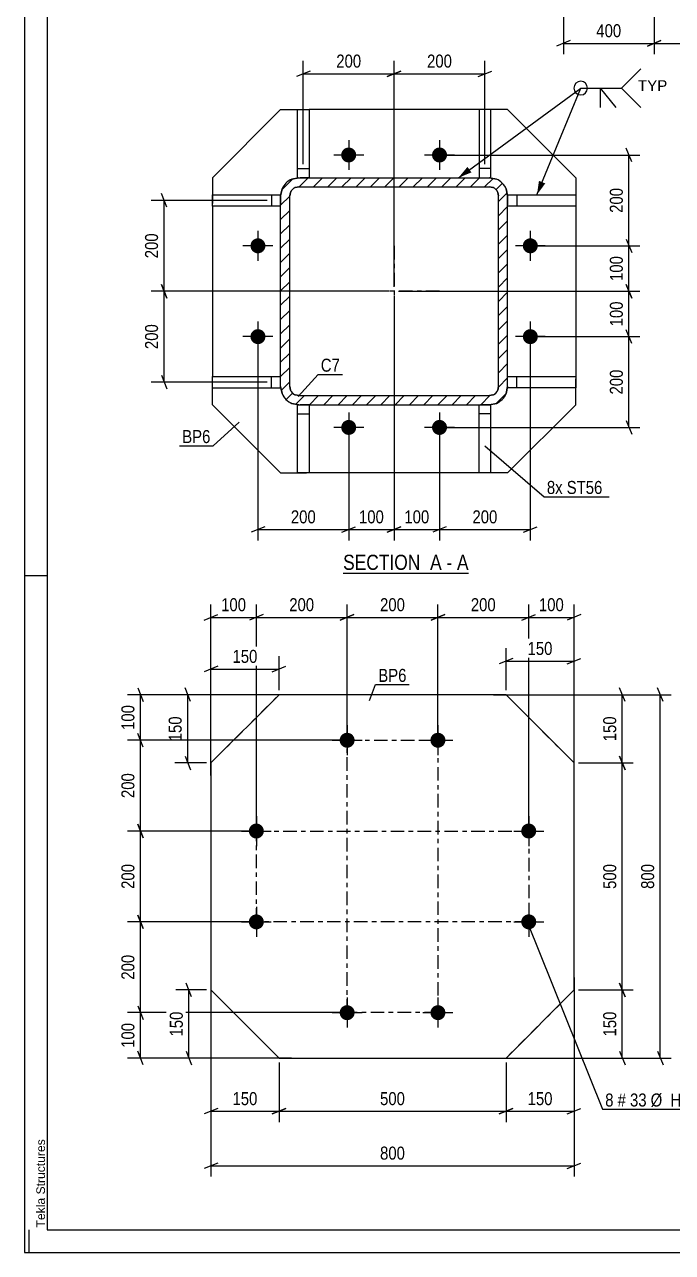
# Model space of a CAD drawing. Header units: millimetres. Extents: x 0 to 841, y 0 to 594.
# Drawn here: x 0 to 142.7, y 0 to 270.4 of the extents above; entities that cross this region are included whole.
import ezdxf

# ---------------------------------------------------------------- set-up
doc = ezdxf.new("R2010")
doc.units = ezdxf.units.MM
doc.linetypes.add('DXK_LINE_DOT2', pattern=[3.9198, 1.9599, -1.9599])
doc.linetypes.add('DXK_LINE_DOT3', pattern=[5.9187, 2.979, -0.9799, 0.9799, -0.9799])
doc.styles.add('Arial', font='ARIAL.TTF', dxfattribs={"height": 0.2})
doc.styles.add('Arial Narrow', font='ARIALN.TTF', dxfattribs={"height": 0.2})

# ---------------------------------------------------------------- blocks, each defined once
blk = doc.blocks.new('Unknown-682121983-1161')
at = {"color": 5, "linetype": 'Continuous'}
for p, q in [((0, 594), (0, 0)), ((5, 589), (5, 5)), ((5, 149), (0, 149)), ((1, 0), (1, 5)), ((5, 5), (836, 5)), ((0, 0), (841, 0))]:
    blk.add_line(p, q, dxfattribs=at)
at = {"color": 174, "linetype": 'Continuous', "style": 'Arial'}
blk.add_text('Tekla Structures', height=1.9102, rotation=90, dxfattribs=at).set_placement((4.5, 5.5))
blk = doc.blocks.new('Unknown-682121983-13 - 5292')
at = {"color": 6, "linetype": 'Continuous'}
blk.add_line((70.17, 149.57), (97.81, 149.57), dxfattribs=at)
at = {"color": 0, "linetype": 'Continuous'}
blk.add_wipeout([(88.28, 150.32), (88.28, 153.82), (70.17, 153.82), (70.17, 150.32)], dxfattribs=at)
at = {"color": 7, "linetype": 'Continuous', "style": 'Arial Narrow'}
blk.add_text('SECTION ', height=3.34, dxfattribs=at).set_placement((70.17, 150.32))
at = {"color": 0, "linetype": 'Continuous'}
blk.add_wipeout([(91.88, 150.32), (91.88, 153.82), (89.33, 153.82), (89.33, 150.32)], dxfattribs=at)
blk.add_wipeout([(94.21, 150.32), (94.21, 153.82), (92.93, 153.82), (92.93, 150.32)], dxfattribs=at)
at = {"color": 7, "linetype": 'Continuous', "style": 'Arial Narrow'}
blk.add_text('A', height=3.34, dxfattribs=at).set_placement((89.33, 150.32))
at = {"color": 0, "linetype": 'Continuous'}
blk.add_wipeout([(97.81, 150.32), (97.81, 153.82), (95.26, 153.82), (95.26, 150.32)], dxfattribs=at)
at = {"color": 7, "linetype": 'Continuous', "style": 'Arial Narrow'}
for s, p in [('-', (92.93, 150.32)), ('A', (95.26, 150.32))]:
    blk.add_text(s, height=3.34, dxfattribs=at).set_placement(p)
blk = doc.blocks.new('Part-682121983-5334 - 5292')
at = {"color": 2, "linetype": 'Continuous'}
for p, q in [((106.41, 192.94), (121.41, 192.94)), ((108.41, 190.44), (108.41, 192.94)), ((121.41, 192.94), (121.41, 190.44)), ((106.41, 190.44), (106.41, 190.69)), ((121.41, 190.44), (106.41, 190.44))]:
    blk.add_line(p, q, dxfattribs=at)
at = {"color": 7, "linetype": 'DXK_LINE_DOT2'}
blk.add_line((106.41, 190.69), (106.41, 192.94), dxfattribs=at)
blk = doc.blocks.new('Bolt-682121983-5303 - 5292')
at = {"linetype": 'Continuous'}
for points in [[(73.06, 241.69, -1), (69.76, 241.69, -1)], [(93.06, 241.69, -1), (89.76, 241.69, -1)], [(53.06, 221.69, -1), (49.76, 221.69, -1)], [(113.06, 221.69, -1), (109.76, 221.69, -1)], [(53.06, 201.69, -1), (49.76, 201.69, -1)], [(113.06, 201.69, -1), (109.76, 201.69, -1)], [(73.06, 181.69, -1), (69.76, 181.69, -1)], [(93.06, 181.69, -1), (89.76, 181.69, -1)]]:
    blk.add_hatch(color=1, dxfattribs=at).paths.add_polyline_path(points)
at = {"color": 1, "linetype": 'Continuous'}
for p, q in [((71.41, 244.99), (71.41, 238.39)), ((91.41, 244.99), (91.41, 238.39)), ((74.71, 241.69), (68.11, 241.69)), ((94.71, 241.69), (88.11, 241.69)), ((51.41, 224.99), (51.41, 218.39)), ((111.41, 224.99), (111.41, 218.39)), ((54.71, 221.69), (48.11, 221.69)), ((114.71, 221.69), (108.11, 221.69)), ((51.41, 204.99), (51.41, 198.39)), ((111.41, 204.99), (111.41, 198.39)), ((54.71, 201.69), (48.11, 201.69)), ((114.71, 201.69), (108.11, 201.69)), ((71.41, 184.99), (71.41, 178.39)), ((91.41, 184.99), (91.41, 178.39)), ((74.71, 181.69), (68.11, 181.69)), ((94.71, 181.69), (88.11, 181.69))]:
    blk.add_line(p, q, dxfattribs=at)
blk = doc.blocks.new('Part-682121983-5344 - 5292')
at = {"color": 2, "linetype": 'Continuous'}
for p, q in [((41.41, 190.44), (41.41, 192.94)), ((41.41, 192.94), (56.41, 192.94)), ((54.41, 190.44), (54.41, 192.94)), ((41.41, 190.44), (56.41, 190.44)), ((56.41, 190.44), (56.41, 190.7))]:
    blk.add_line(p, q, dxfattribs=at)
at = {"color": 7, "linetype": 'DXK_LINE_DOT2'}
blk.add_line((56.41, 190.7), (56.41, 192.94), dxfattribs=at)
blk = doc.blocks.new('Part-682121983-5328 - 5292')
at = {"linetype": 'Continuous'}
h = blk.add_hatch(dxfattribs=at)
h.set_pattern_fill('', scale=0.7, style=0, pattern_type=0)
h.set_pattern_definition([(45, (103.9447, 186.9953), (-1.571545, 1.571545), [])])
h.paths.add_polyline_path([(102.41, 186.69), (103.94, 187), (105.24, 187.86), (106.11, 189.16), (106.41, 190.69), (106.41, 232.69), (106.11, 234.22), (105.24, 235.52), (103.94, 236.39), (102.41, 236.69), (60.41, 236.69), (58.88, 236.39), (57.59, 235.52), (56.72, 234.22), (56.41, 232.69), (56.41, 190.69), (56.72, 189.16), (57.59, 187.86), (58.88, 187), (60.41, 186.69)])
h.paths.add_polyline_path([(59.65, 188.84), (59, 189.28), (58.57, 189.93), (58.41, 190.69), (58.41, 232.69), (58.57, 233.46), (59, 234.11), (59.65, 234.54), (60.41, 234.69), (102.41, 234.69), (103.18, 234.54), (103.83, 234.11), (104.26, 233.46), (104.41, 232.69), (104.41, 190.69), (104.26, 189.93), (103.83, 189.28), (103.18, 188.84), (102.41, 188.69), (60.41, 188.69)])
at = {"color": 7, "linetype": 'DXK_LINE_DOT2'}
for p, q in [((58.88, 236.39), (60.41, 236.69)), ((60.41, 236.69), (102.41, 236.69)), ((102.41, 236.69), (103.94, 236.39)), ((56.41, 232.69), (56.72, 234.22)), ((56.41, 190.69), (56.41, 232.69)), ((58.57, 233.46), (58.41, 232.69)), ((58.41, 190.69), (58.41, 232.69)), ((60.41, 234.69), (59.65, 234.54)), ((60.41, 234.69), (102.41, 234.69)), ((103.18, 234.54), (102.41, 234.69)), ((104.41, 232.69), (104.26, 233.46)), ((104.41, 190.69), (104.41, 232.69)), ((106.11, 234.22), (106.41, 232.69)), ((106.41, 190.69), (106.41, 232.69)), ((56.72, 189.16), (56.41, 190.69)), ((58.41, 190.69), (58.57, 189.93)), ((104.26, 189.93), (104.41, 190.69)), ((106.41, 190.69), (106.11, 189.16)), ((60.41, 186.69), (58.88, 187)), ((59.65, 188.84), (60.41, 188.69)), ((60.41, 188.69), (102.41, 188.69)), ((60.41, 186.69), (102.41, 186.69)), ((102.41, 188.69), (103.18, 188.84)), ((103.94, 187), (102.41, 186.69))]:
    blk.add_line(p, q, dxfattribs=at)
at = {"color": 2, "linetype": 'Continuous'}
for p, q in [((60.41, 236.69), (58.88, 236.39)), ((60.41, 236.69), (102.41, 236.69)), ((103.94, 236.39), (102.41, 236.69)), ((56.72, 234.22), (56.41, 232.69)), ((56.41, 190.69), (56.41, 232.69)), ((58.41, 232.69), (58.57, 233.46)), ((58.41, 190.69), (58.41, 232.69)), ((59.65, 234.54), (60.41, 234.69)), ((60.41, 234.69), (102.41, 234.69)), ((102.41, 234.69), (103.18, 234.54)), ((104.26, 233.46), (104.41, 232.69)), ((104.41, 190.69), (104.41, 232.69)), ((106.41, 232.69), (106.11, 234.22)), ((106.41, 190.69), (106.41, 232.69)), ((56.41, 190.69), (56.72, 189.16)), ((58.57, 189.93), (58.41, 190.69)), ((104.41, 190.69), (104.26, 189.93)), ((106.11, 189.16), (106.41, 190.69)), ((58.88, 187), (60.41, 186.69)), ((60.41, 188.69), (59.65, 188.84)), ((60.41, 188.69), (102.41, 188.69)), ((60.41, 186.69), (102.41, 186.69)), ((103.18, 188.84), (102.41, 188.69)), ((102.41, 186.69), (103.94, 187))]:
    blk.add_line(p, q, dxfattribs=at)
at = {"color": 7, "linetype": 'DXK_LINE_DOT3'}
for p, q in [((81.41, 221.69), (81.41, 201.69)), ((91.41, 211.69), (71.41, 211.69))]:
    blk.add_line(p, q, dxfattribs=at)
at = {"color": 7, "linetype": 'DXK_LINE_DOT2'}
for centre, radius, start, end in [((60.41, 232.69), 4, 112.5, 157.5), ((102.41, 232.69), 4, 22.5, 67.5), ((60.41, 232.69), 2, 112.5, 157.5), ((102.41, 232.69), 2, 22.5, 67.5), ((60.41, 190.69), 2, 202.5, 247.5), ((102.41, 190.69), 2, 292.5, 337.5), ((60.41, 190.69), 4, 202.5, 247.5), ((102.41, 190.69), 4, 292.5, 337.5)]:
    blk.add_arc(centre, radius, start, end, dxfattribs=at)
at = {"color": 2, "linetype": 'Continuous'}
for centre, radius, start, end in [((60.41, 232.69), 4, 112.5, 157.5), ((102.41, 232.69), 4, 22.5, 67.5), ((60.41, 232.69), 2, 112.5, 157.5), ((102.41, 232.69), 2, 22.5, 67.5), ((60.41, 190.69), 2, 202.5, 247.5), ((102.41, 190.69), 2, 292.5, 337.5), ((60.41, 190.69), 4, 202.5, 247.5), ((102.41, 190.69), 4, 292.5, 337.5)]:
    blk.add_arc(centre, radius, start, end, dxfattribs=at)
blk = doc.blocks.new('Part-682121983-5339 - 5292')
at = {"color": 2, "linetype": 'Continuous'}
for p, q in [((106.41, 232.94), (106.41, 232.69)), ((106.41, 232.94), (121.41, 232.94)), ((108.41, 232.94), (108.41, 230.44)), ((121.41, 232.94), (121.41, 230.44)), ((121.41, 230.44), (106.41, 230.44))]:
    blk.add_line(p, q, dxfattribs=at)
at = {"color": 7, "linetype": 'DXK_LINE_DOT2'}
blk.add_line((106.41, 232.69), (106.41, 230.44), dxfattribs=at)
blk = doc.blocks.new('Part-682121983-5349 - 5292')
at = {"color": 2, "linetype": 'Continuous'}
for p, q in [((41.41, 230.44), (41.41, 232.94)), ((41.41, 232.94), (56.41, 232.94)), ((54.41, 232.94), (54.41, 230.44)), ((56.41, 232.94), (56.41, 232.69)), ((56.41, 230.44), (41.41, 230.44))]:
    blk.add_line(p, q, dxfattribs=at)
at = {"color": 7, "linetype": 'DXK_LINE_DOT2'}
blk.add_line((56.41, 232.69), (56.41, 230.44), dxfattribs=at)
blk = doc.blocks.new('Part-682121983-5354 - 5292')
at = {"color": 2, "linetype": 'Continuous'}
for p, q in [((60.16, 236.69), (60.16, 251.69)), ((60.16, 251.69), (62.66, 251.69)), ((62.66, 251.69), (62.66, 236.69)), ((60.16, 238.69), (62.66, 238.69)), ((60.16, 236.69), (60.41, 236.69))]:
    blk.add_line(p, q, dxfattribs=at)
at = {"color": 7, "linetype": 'DXK_LINE_DOT2'}
blk.add_line((62.66, 236.69), (60.41, 236.69), dxfattribs=at)
blk = doc.blocks.new('Part-682121983-5359 - 5292')
at = {"color": 2, "linetype": 'Continuous'}
for p, q in [((100.16, 251.69), (100.16, 236.69)), ((102.66, 251.69), (100.16, 251.69)), ((102.66, 251.69), (102.66, 236.69)), ((102.66, 238.69), (100.16, 238.69)), ((102.66, 236.69), (102.41, 236.69))]:
    blk.add_line(p, q, dxfattribs=at)
at = {"color": 7, "linetype": 'DXK_LINE_DOT2'}
blk.add_line((100.16, 236.69), (102.41, 236.69), dxfattribs=at)
blk = doc.blocks.new('Part-682121983-5364 - 5292')
at = {"color": 2, "linetype": 'Continuous'}
for p, q in [((60.16, 171.69), (60.16, 186.69)), ((60.16, 186.69), (60.41, 186.69)), ((62.66, 186.69), (62.66, 171.69)), ((60.16, 184.69), (62.66, 184.69)), ((62.66, 171.69), (60.16, 171.69))]:
    blk.add_line(p, q, dxfattribs=at)
at = {"color": 7, "linetype": 'DXK_LINE_DOT2'}
blk.add_line((62.66, 186.69), (60.41, 186.69), dxfattribs=at)
blk = doc.blocks.new('Part-682121983-5369 - 5292')
at = {"color": 2, "linetype": 'Continuous'}
for p, q in [((100.16, 171.69), (100.16, 186.69)), ((102.41, 186.69), (102.66, 186.69)), ((102.66, 186.69), (102.66, 171.69)), ((102.66, 184.69), (100.16, 184.69)), ((102.66, 171.69), (100.16, 171.69))]:
    blk.add_line(p, q, dxfattribs=at)
at = {"color": 7, "linetype": 'DXK_LINE_DOT2'}
blk.add_line((102.41, 186.69), (100.16, 186.69), dxfattribs=at)
blk = doc.blocks.new('Part-682121983-5418 - 5292')
at = {"color": 2, "linetype": 'Continuous'}
for p, q in [((41.41, 236.69), (56.41, 251.69)), ((56.41, 251.69), (60.16, 251.69)), ((100.16, 251.69), (62.66, 251.69)), ((106.41, 251.69), (102.66, 251.69)), ((121.41, 236.69), (106.41, 251.69)), ((41.41, 236.69), (41.41, 232.94)), ((121.41, 236.69), (121.41, 232.94)), ((41.41, 230.44), (41.41, 192.94)), ((121.41, 230.44), (121.41, 192.94)), ((41.41, 186.69), (41.41, 190.44)), ((121.41, 186.69), (121.41, 190.44)), ((41.41, 186.69), (56.41, 171.69)), ((121.41, 186.69), (106.41, 171.69)), ((56.41, 171.69), (60.16, 171.69)), ((100.16, 171.69), (62.66, 171.69)), ((106.41, 171.69), (102.66, 171.69))]:
    blk.add_line(p, q, dxfattribs=at)
at = {"color": 7, "linetype": 'DXK_LINE_DOT2'}
for p, q in [((60.16, 251.69), (62.66, 251.69)), ((102.66, 251.69), (100.16, 251.69)), ((41.41, 232.94), (41.41, 230.44)), ((121.41, 232.94), (121.41, 230.44)), ((41.41, 190.44), (41.41, 192.94)), ((121.41, 190.44), (121.41, 192.94)), ((60.16, 171.69), (62.66, 171.69)), ((102.66, 171.69), (100.16, 171.69))]:
    blk.add_line(p, q, dxfattribs=at)
blk = doc.blocks.new('Part-682121983-3629 - 3613')
at = {"color": 2, "linetype": 'Continuous'}
for p, q in [((56.06, 122.81), (41.06, 107.81)), ((56.06, 122.81), (56.06, 122.81)), ((106.06, 122.81), (56.06, 122.81)), ((106.06, 122.81), (106.06, 122.81)), ((121.06, 107.81), (106.06, 122.81)), ((41.06, 107.81), (41.06, 57.81)), ((121.06, 57.81), (121.06, 107.81)), ((41.06, 57.81), (41.06, 57.81)), ((41.06, 57.81), (56.06, 42.81)), ((106.06, 42.81), (121.06, 57.81)), ((56.06, 42.81), (106.06, 42.81)), ((56.06, 42.81), (56.06, 42.81)), ((106.06, 42.81), (106.06, 42.81))]:
    blk.add_line(p, q, dxfattribs=at)
at = {"color": 7, "linetype": 'DXK_LINE_DOT2'}
for p, q in [((41.06, 107.81), (56.06, 122.81)), ((106.06, 122.81), (56.06, 122.81)), ((121.06, 107.81), (106.06, 122.81)), ((56.06, 42.81), (41.06, 57.81)), ((106.06, 42.81), (121.06, 57.81)), ((56.06, 42.81), (106.06, 42.81))]:
    blk.add_line(p, q, dxfattribs=at)
blk = doc.blocks.new('Bolt-682121983-3662 - 3613')
at = {"linetype": 'Continuous'}
for points in [[(71.06, 114.46), (71.4, 114.42), (71.73, 114.31), (72.03, 114.14), (72.28, 113.91), (72.49, 113.63), (72.63, 113.32), (72.7, 112.98), (72.7, 112.64), (72.63, 112.3), (72.49, 111.98), (72.28, 111.7), (72.03, 111.47), (71.73, 111.3), (71.4, 111.19), (71.06, 111.16), (70.71, 111.19), (70.39, 111.3), (70.09, 111.47), (69.83, 111.7), (69.63, 111.98), (69.49, 112.3), (69.42, 112.64), (69.42, 112.98), (69.49, 113.32), (69.63, 113.63), (69.83, 113.91), (70.09, 114.14), (70.39, 114.31), (70.71, 114.42)], [(91.06, 114.46), (91.4, 114.42), (91.73, 114.31), (92.03, 114.14), (92.28, 113.91), (92.49, 113.63), (92.63, 113.32), (92.7, 112.98), (92.7, 112.64), (92.63, 112.3), (92.49, 111.98), (92.28, 111.7), (92.03, 111.47), (91.73, 111.3), (91.4, 111.19), (91.06, 111.16), (90.71, 111.19), (90.39, 111.3), (90.09, 111.47), (89.83, 111.7), (89.63, 111.98), (89.49, 112.3), (89.42, 112.64), (89.42, 112.98), (89.49, 113.32), (89.63, 113.63), (89.83, 113.91), (90.09, 114.14), (90.39, 114.31), (90.71, 114.42)], [(51.06, 94.46), (51.4, 94.42), (51.73, 94.31), (52.03, 94.14), (52.28, 93.91), (52.49, 93.63), (52.63, 93.32), (52.7, 92.98), (52.7, 92.64), (52.63, 92.3), (52.49, 91.98), (52.28, 91.7), (52.03, 91.47), (51.73, 91.3), (51.4, 91.19), (51.06, 91.16), (50.71, 91.19), (50.39, 91.3), (50.09, 91.47), (49.83, 91.7), (49.63, 91.98), (49.49, 92.3), (49.42, 92.64), (49.42, 92.98), (49.49, 93.32), (49.63, 93.63), (49.83, 93.91), (50.09, 94.14), (50.39, 94.31), (50.71, 94.42)], [(111.06, 94.46), (111.4, 94.42), (111.73, 94.31), (112.03, 94.14), (112.28, 93.91), (112.49, 93.63), (112.63, 93.32), (112.7, 92.98), (112.7, 92.64), (112.63, 92.3), (112.49, 91.98), (112.28, 91.7), (112.03, 91.47), (111.73, 91.3), (111.4, 91.19), (111.06, 91.16), (110.71, 91.19), (110.39, 91.3), (110.09, 91.47), (109.83, 91.7), (109.63, 91.98), (109.49, 92.3), (109.42, 92.64), (109.42, 92.98), (109.49, 93.32), (109.63, 93.63), (109.83, 93.91), (110.09, 94.14), (110.39, 94.31), (110.71, 94.42)], [(51.06, 74.46), (51.4, 74.42), (51.73, 74.31), (52.03, 74.14), (52.28, 73.91), (52.49, 73.63), (52.63, 73.32), (52.7, 72.98), (52.7, 72.64), (52.63, 72.3), (52.49, 71.98), (52.28, 71.7), (52.03, 71.47), (51.73, 71.3), (51.4, 71.19), (51.06, 71.16), (50.71, 71.19), (50.39, 71.3), (50.09, 71.47), (49.83, 71.7), (49.63, 71.98), (49.49, 72.3), (49.42, 72.64), (49.42, 72.98), (49.49, 73.32), (49.63, 73.63), (49.83, 73.91), (50.09, 74.14), (50.39, 74.31), (50.71, 74.42)], [(111.06, 74.46), (111.4, 74.42), (111.73, 74.31), (112.03, 74.14), (112.28, 73.91), (112.49, 73.63), (112.63, 73.32), (112.7, 72.98), (112.7, 72.64), (112.63, 72.3), (112.49, 71.98), (112.28, 71.7), (112.03, 71.47), (111.73, 71.3), (111.4, 71.19), (111.06, 71.16), (110.71, 71.19), (110.39, 71.3), (110.09, 71.47), (109.83, 71.7), (109.63, 71.98), (109.49, 72.3), (109.42, 72.64), (109.42, 72.98), (109.49, 73.32), (109.63, 73.63), (109.83, 73.91), (110.09, 74.14), (110.39, 74.31), (110.71, 74.42)], [(71.06, 54.46), (71.4, 54.42), (71.73, 54.31), (72.03, 54.14), (72.28, 53.91), (72.49, 53.63), (72.63, 53.32), (72.7, 52.98), (72.7, 52.64), (72.63, 52.3), (72.49, 51.98), (72.28, 51.7), (72.03, 51.47), (71.73, 51.3), (71.4, 51.19), (71.06, 51.16), (70.71, 51.19), (70.39, 51.3), (70.09, 51.47), (69.83, 51.7), (69.63, 51.98), (69.49, 52.3), (69.42, 52.64), (69.42, 52.98), (69.49, 53.32), (69.63, 53.63), (69.83, 53.91), (70.09, 54.14), (70.39, 54.31), (70.71, 54.42)], [(91.06, 54.46), (91.4, 54.42), (91.73, 54.31), (92.03, 54.14), (92.28, 53.91), (92.49, 53.63), (92.63, 53.32), (92.7, 52.98), (92.7, 52.64), (92.63, 52.3), (92.49, 51.98), (92.28, 51.7), (92.03, 51.47), (91.73, 51.3), (91.4, 51.19), (91.06, 51.16), (90.71, 51.19), (90.39, 51.3), (90.09, 51.47), (89.83, 51.7), (89.63, 51.98), (89.49, 52.3), (89.42, 52.64), (89.42, 52.98), (89.49, 53.32), (89.63, 53.63), (89.83, 53.91), (90.09, 54.14), (90.39, 54.31), (90.71, 54.42)]]:
    blk.add_hatch(color=1, dxfattribs=at).paths.add_polyline_path(points)
at = {"color": 1, "linetype": 'Continuous'}
for p, q in [((71.06, 116.11), (71.06, 109.51)), ((91.06, 116.11), (91.06, 109.51)), ((67.76, 112.81), (74.36, 112.81)), ((87.76, 112.81), (94.36, 112.81)), ((51.06, 96.11), (51.06, 89.51)), ((111.06, 96.11), (111.06, 89.51)), ((47.76, 92.81), (54.36, 92.81)), ((107.76, 92.81), (114.36, 92.81)), ((51.06, 76.11), (51.06, 69.51)), ((111.06, 76.11), (111.06, 69.51)), ((47.76, 72.81), (54.36, 72.81)), ((107.76, 72.81), (114.36, 72.81)), ((71.06, 56.11), (71.06, 49.51)), ((91.06, 56.11), (91.06, 49.51)), ((67.76, 52.81), (74.36, 52.81)), ((87.76, 52.81), (94.36, 52.81))]:
    blk.add_line(p, q, dxfattribs=at)
blk = doc.blocks.new('Rectangle-682121983-3859 - 3613')
at = {"color": 1, "linetype": 'DXK_LINE_DOT3'}
blk.add_lwpolyline([(71.06, 112.81), (91.06, 112.81), (91.06, 52.81), (71.06, 52.81), (71.06, 112.81)], close=True, dxfattribs=at)
blk = doc.blocks.new('Rectangle-682121983-3863 - 3613')
at = {"color": 1, "linetype": 'DXK_LINE_DOT3'}
blk.add_lwpolyline([(51.06, 92.81), (111.06, 92.81), (111.06, 72.81), (51.06, 72.81), (51.06, 92.81)], close=True, dxfattribs=at)
blk = doc.blocks.new('StraightDimension-682121983-34850 - 5917')
at = {"color": 7, "linetype": 'Continuous'}
for p, q in [((138.69, 277.33), (138.69, 263.88)), ((158.69, 276.08), (158.69, 263.88)), ((140.19, 266.88), (137.19, 265.68)), ((138.69, 266.28), (158.69, 266.28)), ((157.19, 265.68), (160.19, 266.88))]:
    blk.add_line(p, q, dxfattribs=at)
at = {"color": 0}
blk.add_wipeout([(152.04, 267.03), (152.04, 271.23), (145.35, 271.23), (145.35, 267.03)], dxfattribs=at)
at = {"color": 3, "style": 'Arial Narrow'}
blk.add_text('400', height=2.863, dxfattribs=at).set_placement((145.95, 267.63))
blk = doc.blocks.new('StraightDimension-682121983-34851 - 5917')
at = {"color": 7, "linetype": 'Continuous'}
for p, q in [((118.69, 276.08), (118.69, 263.88)), ((138.69, 277.33), (138.69, 263.88)), ((120.19, 266.88), (117.19, 265.68)), ((118.69, 266.28), (138.69, 266.28)), ((137.19, 265.68), (140.19, 266.88))]:
    blk.add_line(p, q, dxfattribs=at)
at = {"color": 0}
blk.add_wipeout([(132.04, 267.03), (132.04, 271.23), (125.35, 271.23), (125.35, 267.03)], dxfattribs=at)
at = {"color": 3, "style": 'Arial Narrow'}
blk.add_text('400', height=2.863, dxfattribs=at).set_placement((125.95, 267.63))
blk = doc.blocks.new('StraightDimension-682121983-31175 - 5292')
at = {"color": 7, "linetype": 'Continuous'}
for p, q in [((133.74, 200.19), (132.54, 203.19)), ((112.41, 201.69), (135.54, 201.69)), ((133.14, 181.69), (133.14, 201.69)), ((92.41, 181.69), (135.54, 181.69)), ((132.54, 183.19), (133.74, 180.19))]:
    blk.add_line(p, q, dxfattribs=at)
at = {"color": 0}
blk.add_wipeout([(132.39, 195.03), (128.19, 195.03), (128.19, 188.35), (132.39, 188.35)], dxfattribs=at)
at = {"color": 3, "style": 'Arial Narrow'}
blk.add_text('200', height=2.863, rotation=90.0002, dxfattribs=at).set_placement((131.79, 188.95))
blk = doc.blocks.new('StraightDimension-682121983-31172 - 5292')
at = {"color": 7, "linetype": 'Continuous'}
for p, q in [((92.41, 241.69), (135.54, 241.69)), ((133.74, 240.19), (132.54, 243.19)), ((133.14, 221.69), (133.14, 241.69)), ((132.54, 223.19), (133.74, 220.19)), ((112.41, 221.69), (135.54, 221.69))]:
    blk.add_line(p, q, dxfattribs=at)
at = {"color": 0}
blk.add_wipeout([(132.39, 235.03), (128.19, 235.03), (128.19, 228.35), (132.39, 228.35)], dxfattribs=at)
at = {"color": 3, "style": 'Arial Narrow'}
blk.add_text('200', height=2.863, rotation=90.0002, dxfattribs=at).set_placement((131.79, 228.95))
blk = doc.blocks.new('StraightDimension-682121983-5427 - 5292')
at = {"color": 7, "linetype": 'Continuous'}
for p, q in [((61.41, 239.69), (61.41, 262.44)), ((81.41, 212.69), (81.41, 262.44)), ((62.91, 260.19), (59.91, 258.99)), ((79.91, 258.99), (82.91, 260.19)), ((61.41, 259.59), (81.41, 259.59))]:
    blk.add_line(p, q, dxfattribs=at)
at = {"color": 0}
blk.add_wipeout([(74.76, 260.34), (74.76, 264.54), (68.07, 264.54), (68.07, 260.34)], dxfattribs=at)
at = {"color": 3, "style": 'Arial Narrow'}
blk.add_text('200', height=2.863, dxfattribs=at).set_placement((68.67, 260.94))
blk = doc.blocks.new('StraightDimension-682121983-31174 - 5292')
at = {"color": 7, "linetype": 'Continuous'}
for p, q in [((82.41, 211.69), (135.54, 211.69)), ((132.54, 213.19), (133.74, 210.19)), ((133.14, 201.69), (133.14, 211.69)), ((133.74, 200.19), (132.54, 203.19)), ((112.41, 201.69), (135.54, 201.69))]:
    blk.add_line(p, q, dxfattribs=at)
at = {"color": 0}
blk.add_wipeout([(132.39, 210.03), (128.19, 210.03), (128.19, 203.35), (132.39, 203.35)], dxfattribs=at)
at = {"color": 3, "style": 'Arial Narrow'}
blk.add_text('100', height=2.863, rotation=90.0002, dxfattribs=at).set_placement((131.79, 203.95))
blk = doc.blocks.new('StraightDimension-682121983-31094 - 5292')
at = {"color": 7, "linetype": 'Continuous'}
for p, q in [((81.41, 210.69), (81.41, 156.82)), ((91.41, 180.69), (91.41, 156.82)), ((79.91, 158.62), (82.91, 159.82)), ((92.91, 159.82), (89.91, 158.62)), ((81.41, 159.22), (91.41, 159.22))]:
    blk.add_line(p, q, dxfattribs=at)
at = {"color": 0}
blk.add_wipeout([(89.76, 159.97), (89.76, 164.17), (83.07, 164.17), (83.07, 159.97)], dxfattribs=at)
at = {"color": 3, "style": 'Arial Narrow'}
blk.add_text('100', height=2.863, dxfattribs=at).set_placement((83.67, 160.57))
blk = doc.blocks.new('StraightDimension-682121983-5442 - 5292')
at = {"color": 7, "linetype": 'Continuous'}
for p, q in [((81.41, 212.69), (81.41, 262.44)), ((101.41, 239.69), (101.41, 262.44)), ((82.91, 260.19), (79.91, 258.99)), ((99.91, 258.99), (102.91, 260.19)), ((81.41, 259.59), (101.41, 259.59))]:
    blk.add_line(p, q, dxfattribs=at)
at = {"color": 0}
blk.add_wipeout([(94.76, 260.34), (94.76, 264.54), (88.07, 264.54), (88.07, 260.34)], dxfattribs=at)
at = {"color": 3, "style": 'Arial Narrow'}
blk.add_text('200', height=2.863, dxfattribs=at).set_placement((88.67, 260.94))
blk = doc.blocks.new('StraightDimension-682121983-5481 - 5292')
at = {"color": 7, "linetype": 'Continuous'}
for p, q in [((80.41, 211.69), (27.9, 211.69)), ((31.35, 210.19), (30.15, 213.19)), ((30.75, 191.69), (30.75, 211.69)), ((30.15, 193.19), (31.35, 190.19)), ((53.41, 191.69), (27.9, 191.69))]:
    blk.add_line(p, q, dxfattribs=at)
at = {"color": 0}
blk.add_wipeout([(30, 205.03), (25.8, 205.03), (25.8, 198.35), (30, 198.35)], dxfattribs=at)
at = {"color": 3, "style": 'Arial Narrow'}
blk.add_text('200', height=2.863, rotation=90.0002, dxfattribs=at).set_placement((29.4, 198.95))
blk = doc.blocks.new('StraightDimension-682121983-5492 - 5292')
at = {"color": 7, "linetype": 'Continuous'}
for p, q in [((31.35, 230.19), (30.15, 233.19)), ((53.41, 231.69), (27.9, 231.69)), ((30.75, 211.69), (30.75, 231.69)), ((80.41, 211.69), (27.9, 211.69)), ((30.15, 213.19), (31.35, 210.19))]:
    blk.add_line(p, q, dxfattribs=at)
at = {"color": 0}
blk.add_wipeout([(30, 225.03), (25.8, 225.03), (25.8, 218.35), (30, 218.35)], dxfattribs=at)
at = {"color": 3, "style": 'Arial Narrow'}
blk.add_text('200', height=2.863, rotation=90.0002, dxfattribs=at).set_placement((29.4, 218.95))
blk = doc.blocks.new('StraightDimension-682121983-31093 - 5292')
at = {"color": 7, "linetype": 'Continuous'}
for p, q in [((111.41, 200.69), (111.41, 156.82)), ((91.41, 180.69), (91.41, 156.82)), ((92.91, 159.82), (89.91, 158.62)), ((109.91, 158.62), (112.91, 159.82)), ((91.41, 159.22), (111.41, 159.22))]:
    blk.add_line(p, q, dxfattribs=at)
at = {"color": 0}
blk.add_wipeout([(104.76, 159.97), (104.76, 164.17), (98.07, 164.17), (98.07, 159.97)], dxfattribs=at)
at = {"color": 3, "style": 'Arial Narrow'}
blk.add_text('200', height=2.863, dxfattribs=at).set_placement((98.67, 160.57))
blk = doc.blocks.new('StraightDimension-682121983-31095 - 5292')
at = {"color": 7, "linetype": 'Continuous'}
for p, q in [((81.41, 210.69), (81.41, 156.82)), ((71.41, 180.69), (71.41, 156.82)), ((69.91, 158.62), (72.91, 159.82)), ((82.91, 159.82), (79.91, 158.62)), ((71.41, 159.22), (81.41, 159.22))]:
    blk.add_line(p, q, dxfattribs=at)
at = {"color": 0}
blk.add_wipeout([(79.76, 159.97), (79.76, 164.17), (73.07, 164.17), (73.07, 159.97)], dxfattribs=at)
at = {"color": 3, "style": 'Arial Narrow'}
blk.add_text('100', height=2.863, dxfattribs=at).set_placement((73.67, 160.57))
blk = doc.blocks.new('StraightDimension-682121983-31096 - 5292')
at = {"color": 7, "linetype": 'Continuous'}
for p, q in [((51.41, 200.69), (51.41, 156.82)), ((71.41, 180.69), (71.41, 156.82)), ((52.91, 159.82), (49.91, 158.62)), ((69.91, 158.62), (72.91, 159.82)), ((51.41, 159.22), (71.41, 159.22))]:
    blk.add_line(p, q, dxfattribs=at)
at = {"color": 0}
blk.add_wipeout([(64.76, 159.97), (64.76, 164.17), (58.07, 164.17), (58.07, 159.97)], dxfattribs=at)
at = {"color": 3, "style": 'Arial Narrow'}
blk.add_text('200', height=2.863, dxfattribs=at).set_placement((58.67, 160.57))
blk = doc.blocks.new('StraightDimension-682121983-31173 - 5292')
at = {"color": 7, "linetype": 'Continuous'}
for p, q in [((132.54, 223.19), (133.74, 220.19)), ((112.41, 221.69), (135.54, 221.69)), ((133.14, 211.69), (133.14, 221.69)), ((82.41, 211.69), (135.54, 211.69)), ((133.74, 210.19), (132.54, 213.19))]:
    blk.add_line(p, q, dxfattribs=at)
at = {"color": 0}
blk.add_wipeout([(132.39, 220.03), (128.19, 220.03), (128.19, 213.35), (132.39, 213.35)], dxfattribs=at)
at = {"color": 3, "style": 'Arial Narrow'}
blk.add_text('100', height=2.863, rotation=90.0002, dxfattribs=at).set_placement((131.79, 213.95))
blk = doc.blocks.new('StraightDimension-682121983-3786 - 3613')
at = {"color": 7, "linetype": 'Continuous'}
for p, q in [((122.06, 57.81), (134.08, 57.81)), ((132.28, 56.31), (131.08, 59.31)), ((131.68, 42.81), (131.68, 57.81)), ((131.08, 44.31), (132.28, 41.31)), ((103.31, 42.81), (134.08, 42.81))]:
    blk.add_line(p, q, dxfattribs=at)
at = {"color": 0}
blk.add_wipeout([(130.93, 53.65), (126.73, 53.65), (126.73, 46.96), (130.93, 46.96)], dxfattribs=at)
at = {"color": 3, "style": 'Arial Narrow'}
blk.add_text('150', height=2.863, rotation=90.0002, dxfattribs=at).set_placement((130.33, 47.56))
blk = doc.blocks.new('StraightDimension-682121983-3722 - 3613')
at = {"color": 7, "linetype": 'Continuous'}
for p, q in [((24.94, 54.31), (26.14, 51.31)), ((70.06, 52.81), (22.69, 52.81)), ((25.54, 42.81), (25.54, 52.81)), ((26.14, 41.31), (24.94, 44.31)), ((58.81, 42.81), (22.69, 42.81))]:
    blk.add_line(p, q, dxfattribs=at)
at = {"color": 0}
blk.add_wipeout([(24.79, 51.15), (20.59, 51.15), (20.59, 44.46), (24.79, 44.46)], dxfattribs=at)
at = {"color": 3, "style": 'Arial Narrow'}
blk.add_text('100', height=2.863, rotation=90.0002, dxfattribs=at).set_placement((24.19, 45.06))
blk = doc.blocks.new('StraightDimension-682121983-3796 - 3613')
at = {"color": 7, "linetype": 'Continuous'}
for p, q in [((132.28, 106.31), (131.08, 109.31)), ((122.06, 107.81), (134.08, 107.81)), ((131.68, 57.81), (131.68, 107.81)), ((122.06, 57.81), (134.08, 57.81)), ((131.08, 59.31), (132.28, 56.31))]:
    blk.add_line(p, q, dxfattribs=at)
at = {"color": 0}
blk.add_wipeout([(130.93, 86.15), (126.73, 86.15), (126.73, 79.46), (130.93, 79.46)], dxfattribs=at)
at = {"color": 3, "style": 'Arial Narrow'}
blk.add_text('500', height=2.863, rotation=90.0002, dxfattribs=at).set_placement((130.33, 80.06))
blk = doc.blocks.new('StraightDimension-682121983-3732 - 3613')
at = {"color": 7, "linetype": 'Continuous'}
for p, q in [((50.06, 92.81), (22.69, 92.81)), ((26.14, 91.31), (24.94, 94.31)), ((25.54, 72.81), (25.54, 92.81)), ((24.94, 74.31), (26.14, 71.31)), ((50.06, 72.81), (22.69, 72.81))]:
    blk.add_line(p, q, dxfattribs=at)
at = {"color": 0}
blk.add_wipeout([(24.79, 86.15), (20.59, 86.15), (20.59, 79.47), (24.79, 79.47)], dxfattribs=at)
at = {"color": 3, "style": 'Arial Narrow'}
blk.add_text('200', height=2.863, rotation=90.0002, dxfattribs=at).set_placement((24.19, 80.07))
blk = doc.blocks.new('StraightDimension-682121983-3739 - 3613')
at = {"color": 7, "linetype": 'Continuous'}
for p, q in [((26.14, 71.31), (24.94, 74.31)), ((50.06, 72.81), (22.69, 72.81)), ((25.54, 52.81), (25.54, 72.81)), ((24.94, 54.31), (26.14, 51.31)), ((70.06, 52.81), (22.69, 52.81))]:
    blk.add_line(p, q, dxfattribs=at)
at = {"color": 0}
blk.add_wipeout([(24.79, 66.15), (20.59, 66.15), (20.59, 59.47), (24.79, 59.47)], dxfattribs=at)
at = {"color": 3, "style": 'Arial Narrow'}
blk.add_text('200', height=2.863, rotation=90.0002, dxfattribs=at).set_placement((24.19, 60.07))
blk = doc.blocks.new('StraightDimension-682121983-23618 - 3613')
at = {"color": 7, "linetype": 'Continuous'}
for p, q in [((58.81, 122.81), (33.11, 122.81)), ((36.56, 121.31), (35.36, 124.31)), ((35.96, 107.81), (35.96, 122.81)), ((35.36, 109.31), (36.56, 106.31)), ((40.06, 107.81), (33.11, 107.81))]:
    blk.add_line(p, q, dxfattribs=at)
at = {"color": 0}
blk.add_wipeout([(35.21, 118.65), (31.01, 118.65), (31.01, 111.97), (35.21, 111.97)], dxfattribs=at)
at = {"color": 3, "style": 'Arial Narrow'}
blk.add_text('150', height=2.863, rotation=90.0002, dxfattribs=at).set_placement((34.61, 112.57))
blk = doc.blocks.new('StraightDimension-682121983-3752 - 3613')
at = {"color": 7, "linetype": 'Continuous'}
for p, q in [((58.81, 122.81), (22.69, 122.81)), ((24.94, 124.31), (26.14, 121.31)), ((25.54, 112.81), (25.54, 122.81)), ((26.14, 111.31), (24.94, 114.31)), ((70.06, 112.81), (22.69, 112.81))]:
    blk.add_line(p, q, dxfattribs=at)
at = {"color": 0}
blk.add_wipeout([(24.79, 121.15), (20.59, 121.15), (20.59, 114.47), (24.79, 114.47)], dxfattribs=at)
at = {"color": 3, "style": 'Arial Narrow'}
blk.add_text('100', height=2.863, rotation=90.0002, dxfattribs=at).set_placement((24.19, 115.07))
blk = doc.blocks.new('StraightDimension-682121983-11986 - 3613')
at = {"color": 7, "linetype": 'Continuous'}
for p, q in [((91.06, 113.81), (91.06, 142.72)), ((111.06, 93.81), (111.06, 142.72)), ((92.56, 140.47), (89.56, 139.27)), ((91.06, 139.87), (111.06, 139.87)), ((109.56, 139.27), (112.56, 140.47))]:
    blk.add_line(p, q, dxfattribs=at)
at = {"color": 0}
blk.add_wipeout([(104.4, 140.62), (104.4, 144.82), (97.71, 144.82), (97.71, 140.62)], dxfattribs=at)
at = {"color": 3, "style": 'Arial Narrow'}
blk.add_text('200', height=2.863, dxfattribs=at).set_placement((98.31, 141.22))
blk = doc.blocks.new('StraightDimension-682121983-3762 - 3613')
at = {"color": 7, "linetype": 'Continuous'}
for p, q in [((26.14, 111.31), (24.94, 114.31)), ((70.06, 112.81), (22.69, 112.81)), ((25.54, 92.81), (25.54, 112.81)), ((50.06, 92.81), (22.69, 92.81)), ((24.94, 94.31), (26.14, 91.31))]:
    blk.add_line(p, q, dxfattribs=at)
at = {"color": 0}
blk.add_wipeout([(24.79, 106.15), (20.59, 106.15), (20.59, 99.47), (24.79, 99.47)], dxfattribs=at)
at = {"color": 3, "style": 'Arial Narrow'}
blk.add_text('200', height=2.863, rotation=90.0002, dxfattribs=at).set_placement((24.19, 100.07))
blk = doc.blocks.new('StraightDimension-682121983-3776 - 3613')
at = {"color": 7, "linetype": 'Continuous'}
for p, q in [((103.31, 122.81), (134.08, 122.81)), ((132.28, 121.31), (131.08, 124.31)), ((131.68, 107.81), (131.68, 122.81)), ((131.08, 109.31), (132.28, 106.31)), ((122.06, 107.81), (134.08, 107.81))]:
    blk.add_line(p, q, dxfattribs=at)
at = {"color": 0}
blk.add_wipeout([(130.93, 118.65), (126.73, 118.65), (126.73, 111.97), (130.93, 111.97)], dxfattribs=at)
at = {"color": 3, "style": 'Arial Narrow'}
blk.add_text('150', height=2.863, rotation=90.0002, dxfattribs=at).set_placement((130.33, 112.57))
blk = doc.blocks.new('StraightDimension-682121983-3807 - 3613')
at = {"color": 7, "linetype": 'Continuous'}
for p, q in [((41.06, 60.56), (41.06, 16.69)), ((121.06, 60.56), (121.06, 16.69)), ((42.56, 19.69), (39.56, 18.49)), ((41.06, 19.09), (121.06, 19.09)), ((119.56, 18.49), (122.56, 19.69))]:
    blk.add_line(p, q, dxfattribs=at)
at = {"color": 0}
blk.add_wipeout([(84.4, 19.84), (84.4, 24.04), (77.71, 24.04), (77.71, 19.84)], dxfattribs=at)
at = {"color": 3, "style": 'Arial Narrow'}
blk.add_text('800', height=2.863, dxfattribs=at).set_placement((78.31, 20.44))
blk = doc.blocks.new('StraightDimension-682121983-3818 - 3613')
at = {"color": 7, "linetype": 'Continuous'}
for p, q in [((103.31, 122.81), (142.44, 122.81)), ((140.64, 121.31), (139.44, 124.31)), ((140.04, 42.81), (140.04, 122.81)), ((139.44, 44.31), (140.64, 41.31)), ((103.31, 42.81), (142.44, 42.81))]:
    blk.add_line(p, q, dxfattribs=at)
at = {"color": 0}
blk.add_wipeout([(139.29, 86.15), (135.09, 86.15), (135.09, 79.47), (139.29, 79.47)], dxfattribs=at)
at = {"color": 3, "style": 'Arial Narrow'}
blk.add_text('800', height=2.863, rotation=90.0002, dxfattribs=at).set_placement((138.69, 80.07))
blk = doc.blocks.new('StraightDimension-682121983-11989 - 3613')
at = {"color": 7, "linetype": 'Continuous'}
for p, q in [((41.06, 105.06), (41.06, 142.72)), ((51.06, 93.81), (51.06, 142.72)), ((39.56, 139.27), (42.56, 140.47)), ((41.06, 139.87), (51.06, 139.87)), ((52.56, 140.47), (49.56, 139.27))]:
    blk.add_line(p, q, dxfattribs=at)
at = {"color": 0}
blk.add_wipeout([(49.4, 140.62), (49.4, 144.82), (42.71, 144.82), (42.71, 140.62)], dxfattribs=at)
at = {"color": 3, "style": 'Arial Narrow'}
blk.add_text('100', height=2.863, dxfattribs=at).set_placement((43.31, 141.22))
blk = doc.blocks.new('StraightDimension-682121983-3829 - 3613')
at = {"color": 7, "linetype": 'Continuous'}
for p, q in [((41.06, 60.56), (41.06, 28.69)), ((56.06, 41.81), (56.06, 28.69)), ((42.56, 31.69), (39.56, 30.49)), ((41.06, 31.09), (56.06, 31.09)), ((54.56, 30.49), (57.56, 31.69))]:
    blk.add_line(p, q, dxfattribs=at)
at = {"color": 0}
blk.add_wipeout([(51.9, 31.84), (51.9, 36.04), (45.21, 36.04), (45.21, 31.84)], dxfattribs=at)
at = {"color": 3, "style": 'Arial Narrow'}
blk.add_text('150', height=2.863, dxfattribs=at).set_placement((45.81, 32.44))
blk = doc.blocks.new('StraightDimension-682121983-3839 - 3613')
at = {"color": 7, "linetype": 'Continuous'}
for p, q in [((56.06, 41.81), (56.06, 28.69)), ((106.06, 41.81), (106.06, 28.69)), ((57.56, 31.69), (54.56, 30.49)), ((56.06, 31.09), (106.06, 31.09)), ((104.56, 30.49), (107.56, 31.69))]:
    blk.add_line(p, q, dxfattribs=at)
at = {"color": 0}
blk.add_wipeout([(84.4, 31.84), (84.4, 36.04), (77.71, 36.04), (77.71, 31.84)], dxfattribs=at)
at = {"color": 3, "style": 'Arial Narrow'}
blk.add_text('500', height=2.863, dxfattribs=at).set_placement((78.31, 32.44))
blk = doc.blocks.new('StraightDimension-682121983-3849 - 3613')
at = {"color": 7, "linetype": 'Continuous'}
for p, q in [((121.06, 60.56), (121.06, 28.69)), ((106.06, 41.81), (106.06, 28.69)), ((107.56, 31.69), (104.56, 30.49)), ((106.06, 31.09), (121.06, 31.09)), ((119.56, 30.49), (122.56, 31.69))]:
    blk.add_line(p, q, dxfattribs=at)
at = {"color": 0}
blk.add_wipeout([(116.9, 31.84), (116.9, 36.04), (110.22, 36.04), (110.22, 31.84)], dxfattribs=at)
at = {"color": 3, "style": 'Arial Narrow'}
blk.add_text('150', height=2.863, dxfattribs=at).set_placement((110.82, 32.44))
blk = doc.blocks.new('StraightDimension-682121983-11985 - 3613')
at = {"color": 7, "linetype": 'Continuous'}
for p, q in [((111.06, 93.81), (111.06, 142.72)), ((121.06, 105.06), (121.06, 142.72)), ((109.56, 139.27), (112.56, 140.47)), ((111.06, 139.87), (121.06, 139.87)), ((122.56, 140.47), (119.56, 139.27))]:
    blk.add_line(p, q, dxfattribs=at)
at = {"color": 0}
blk.add_wipeout([(119.4, 140.62), (119.4, 144.82), (112.71, 144.82), (112.71, 140.62)], dxfattribs=at)
at = {"color": 3, "style": 'Arial Narrow'}
blk.add_text('100', height=2.863, dxfattribs=at).set_placement((113.31, 141.22))
blk = doc.blocks.new('StraightDimension-682121983-11987 - 3613')
at = {"color": 7, "linetype": 'Continuous'}
for p, q in [((71.06, 113.81), (71.06, 142.72)), ((91.06, 113.81), (91.06, 142.72)), ((72.56, 140.47), (69.56, 139.27)), ((71.06, 139.87), (91.06, 139.87)), ((89.56, 139.27), (92.56, 140.47))]:
    blk.add_line(p, q, dxfattribs=at)
at = {"color": 0}
blk.add_wipeout([(84.4, 140.62), (84.4, 144.82), (77.71, 144.82), (77.71, 140.62)], dxfattribs=at)
at = {"color": 3, "style": 'Arial Narrow'}
blk.add_text('200', height=2.863, dxfattribs=at).set_placement((78.31, 141.22))
blk = doc.blocks.new('StraightDimension-682121983-11988 - 3613')
at = {"color": 7, "linetype": 'Continuous'}
for p, q in [((51.06, 93.81), (51.06, 142.72)), ((71.06, 113.81), (71.06, 142.72)), ((52.56, 140.47), (49.56, 139.27)), ((51.06, 139.87), (71.06, 139.87)), ((69.56, 139.27), (72.56, 140.47))]:
    blk.add_line(p, q, dxfattribs=at)
at = {"color": 0}
blk.add_wipeout([(64.4, 140.62), (64.4, 144.82), (57.71, 144.82), (57.71, 140.62)], dxfattribs=at)
at = {"color": 3, "style": 'Arial Narrow'}
blk.add_text('200', height=2.863, dxfattribs=at).set_placement((58.31, 141.22))
blk = doc.blocks.new('StraightDimension-682121983-23596 - 3613')
at = {"color": 7, "linetype": 'Continuous'}
for p, q in [((106.06, 123.81), (106.06, 133.09)), ((121.06, 105.06), (121.06, 133.09)), ((107.56, 130.84), (104.56, 129.64)), ((106.06, 130.24), (121.06, 130.24)), ((119.56, 129.64), (122.56, 130.84))]:
    blk.add_line(p, q, dxfattribs=at)
at = {"color": 0}
blk.add_wipeout([(116.9, 130.99), (116.9, 135.19), (110.21, 135.19), (110.21, 130.99)], dxfattribs=at)
at = {"color": 3, "style": 'Arial Narrow'}
blk.add_text('150', height=2.863, dxfattribs=at).set_placement((110.81, 131.59))
blk = doc.blocks.new('StraightDimension-682121983-23607 - 3613')
at = {"color": 7, "linetype": 'Continuous'}
for p, q in [((41.06, 105.06), (41.06, 131.34)), ((56.06, 123.81), (56.06, 131.34)), ((42.56, 129.09), (39.56, 127.89)), ((41.06, 128.49), (56.06, 128.49)), ((54.56, 127.89), (57.56, 129.09))]:
    blk.add_line(p, q, dxfattribs=at)
at = {"color": 0}
blk.add_wipeout([(51.9, 129.24), (51.9, 133.44), (45.21, 133.44), (45.21, 129.24)], dxfattribs=at)
at = {"color": 3, "style": 'Arial Narrow'}
blk.add_text('150', height=2.863, dxfattribs=at).set_placement((45.81, 129.84))
blk = doc.blocks.new('StraightDimension-682121983-23629 - 3613')
at = {"color": 7, "linetype": 'Continuous'}
for p, q in [((40.06, 57.81), (33.36, 57.81)), ((36.81, 56.31), (35.61, 59.31)), ((36.21, 42.81), (36.21, 57.81)), ((35.61, 44.31), (36.81, 41.31)), ((58.81, 42.81), (33.36, 42.81))]:
    blk.add_line(p, q, dxfattribs=at)
at = {"color": 0}
blk.add_wipeout([(35.46, 53.65), (31.26, 53.65), (31.26, 46.96), (35.46, 46.96)], dxfattribs=at)
at = {"color": 3, "style": 'Arial Narrow'}
blk.add_text('150', height=2.863, rotation=90.0002, dxfattribs=at).set_placement((34.86, 47.56))
blk = doc.blocks.new('Mark-682121983-5324 - 5292')
at = {"color": 0}
blk.add_wipeout([(69.46, 193.97), (69.46, 196.97), (65.26, 196.97), (65.26, 193.97)], dxfattribs=at)
blk.add_wipeout([(69.46, 193.97), (69.46, 196.97), (65.26, 196.97), (65.26, 193.97)], dxfattribs=at)
at = {"color": 30, "linetype": 'Continuous'}
for p, q in [((60.29, 188.54), (64.66, 193.37)), ((64.66, 193.37), (70.06, 193.37))]:
    blk.add_line(p, q, dxfattribs=at)
at = {"color": 3, "style": 'Arial Narrow'}
blk.add_text('C7', height=2.863, dxfattribs=at).set_placement((65.26, 193.97))
blk = doc.blocks.new('Mark-682121983-5414 - 5292')
at = {"color": 0}
blk.add_wipeout([(40.94, 178.25), (40.94, 181.25), (34.73, 181.25), (34.73, 178.25)], dxfattribs=at)
blk.add_wipeout([(40.94, 178.25), (40.94, 181.25), (34.73, 181.25), (34.73, 178.25)], dxfattribs=at)
at = {"color": 30, "linetype": 'Continuous'}
for p in [(47.3, 182.87), (34.13, 177.65)]:
    blk.add_line(p, (41.54, 177.65), dxfattribs=at)
at = {"color": 3, "style": 'Arial Narrow'}
blk.add_text('BP6', height=2.863, dxfattribs=at).set_placement((34.73, 178.25))
blk = doc.blocks.new('MarkSet-682121983-5584 - 5292')
at = {"color": 0}
blk.add_wipeout([(118.53, 167.04), (118.53, 170.04), (115.06, 170.04), (115.06, 167.04)], dxfattribs=at)
blk.add_wipeout([(118.53, 167.04), (118.53, 170.04), (115.06, 170.04), (115.06, 167.04)], dxfattribs=at)
at = {"color": 30, "linetype": 'Continuous'}
blk.add_line((101.41, 177.62), (114.46, 166.44), dxfattribs=at)
at = {"color": 0}
blk.add_wipeout([(127.29, 167.04), (127.29, 170.04), (119.43, 170.04), (119.43, 167.04)], dxfattribs=at)
blk.add_wipeout([(127.29, 167.04), (127.29, 170.04), (119.43, 170.04), (119.43, 167.04)], dxfattribs=at)
at = {"color": 30, "linetype": 'Continuous'}
blk.add_line((114.46, 166.44), (128.79, 166.44), dxfattribs=at)
at = {"color": 3, "style": 'Arial Narrow'}
for s, p in [('8x', (115.06, 167.04)), ('ST56', (119.43, 167.04))]:
    blk.add_text(s, height=2.863, dxfattribs=at).set_placement(p)
blk = doc.blocks.new('WeldMark-682121983-11594 - 5292')
at = {"linetype": 'Continuous'}
for points in [[(98.44, 237.86), (95.58, 236.69), (97.56, 239.07)], [(114.7, 235.43), (112.87, 232.94), (113.31, 236)]]:
    blk.add_hatch(color=30, dxfattribs=at).paths.add_polyline_path(points)
at = {"color": 30, "linetype": 'Continuous'}
for p, q in [((95.58, 236.69), (122.51, 256.42)), ((112.87, 232.94), (122.51, 256.42)), ((122.51, 256.42), (131.51, 256.42))]:
    blk.add_line(p, q, dxfattribs=at)
at = {"color": 3, "linetype": 'Continuous'}
for q in [(130.22, 252.13), (126.79, 252.13)]:
    blk.add_line((126.79, 256.42), q, dxfattribs=at)
for start, end in [(90, 270), (270, 90)]:
    blk.add_arc((122.51, 256.42), 1.5, start, end, dxfattribs=at)
at = {"color": 0, "linetype": 'Continuous'}
blk.add_wipeout([(141.59, 255.77), (141.59, 258.27), (135.11, 258.27), (135.11, 255.77)], dxfattribs=at)
blk.add_wipeout([(141.59, 255.77), (141.59, 258.27), (135.11, 258.27), (135.11, 255.77)], dxfattribs=at)
at = {"color": 3, "linetype": 'Continuous'}
for q in [(135.79, 260.7), (135.79, 252.13)]:
    blk.add_line((131.51, 256.42), q, dxfattribs=at)
at = {"color": 3, "linetype": 'Continuous', "style": 'Arial'}
blk.add_text('TYP', height=2.388, dxfattribs=at).set_placement((135.11, 255.77))
blk = doc.blocks.new('Mark-682121983-3625 - 3613')
at = {"color": 0}
blk.add_wipeout([(84.13, 125.65), (84.13, 128.65), (77.92, 128.65), (77.92, 125.65)], dxfattribs=at)
blk.add_wipeout([(84.13, 125.65), (84.13, 128.65), (77.92, 128.65), (77.92, 125.65)], dxfattribs=at)
at = {"color": 30, "linetype": 'Continuous'}
for p, q in [((76, 121.57), (77.32, 125.05)), ((77.32, 125.05), (84.73, 125.05))]:
    blk.add_line(p, q, dxfattribs=at)
at = {"color": 3, "style": 'Arial Narrow'}
blk.add_text('BP6', height=2.863, dxfattribs=at).set_placement((77.92, 125.65))
blk = doc.blocks.new('Mark-682121983-3658 - 3613')
at = {"color": 0}
blk.add_wipeout([(129.74, 32.14), (129.74, 35.14), (127.91, 35.14), (127.91, 32.14)], dxfattribs=at)
blk.add_wipeout([(129.74, 32.14), (129.74, 35.14), (127.91, 35.14), (127.91, 32.14)], dxfattribs=at)
at = {"color": 7, "linetype": 'Continuous'}
blk.add_line((110.71, 72.82), (127.31, 31.54), dxfattribs=at)
at = {"color": 0}
blk.add_wipeout([(132.47, 32.14), (132.47, 35.14), (130.64, 35.14), (130.64, 32.14)], dxfattribs=at)
blk.add_wipeout([(132.47, 32.14), (132.47, 35.14), (130.64, 35.14), (130.64, 32.14)], dxfattribs=at)
at = {"color": 3, "style": 'Arial Narrow'}
blk.add_text('8', height=2.86, dxfattribs=at).set_placement((127.91, 32.14))
at = {"color": 0}
blk.add_wipeout([(137.02, 32.14), (137.02, 35.14), (133.37, 35.14), (133.37, 32.14)], dxfattribs=at)
blk.add_wipeout([(137.02, 32.14), (137.02, 35.14), (133.37, 35.14), (133.37, 32.14)], dxfattribs=at)
at = {"color": 3, "style": 'Arial Narrow'}
blk.add_text('#', height=2.86, dxfattribs=at).set_placement((130.64, 32.14))
at = {"color": 0}
blk.add_wipeout([(153.45, 32.14), (153.45, 35.14), (137.92, 35.14), (137.92, 32.14)], dxfattribs=at)
blk.add_wipeout([(153.45, 32.14), (153.45, 35.14), (137.92, 35.14), (137.92, 32.14)], dxfattribs=at)
at = {"color": 7, "linetype": 'Continuous'}
blk.add_line((127.31, 31.54), (154.05, 31.54), dxfattribs=at)
at = {"color": 3, "style": 'Arial Narrow'}
for s, p in [('33', (133.37, 32.14)), ('Ø  HOLES', (137.92, 32.14))]:
    blk.add_text(s, height=2.863, dxfattribs=at).set_placement(p)

msp = doc.modelspace()

# ---------------------------------------------------------------- block references
for name in ['Unknown-682121983-1161', 'Part-682121983-5418 - 5292', 'Part-682121983-5354 - 5292', 'Part-682121983-5359 - 5292', 'Bolt-682121983-5303 - 5292', 'Part-682121983-5328 - 5292', 'Part-682121983-5349 - 5292', 'Part-682121983-5339 - 5292', 'Part-682121983-5344 - 5292', 'Part-682121983-5334 - 5292', 'Part-682121983-5364 - 5292', 'Part-682121983-5369 - 5292', 'Part-682121983-3629 - 3613', 'Bolt-682121983-3662 - 3613', 'Rectangle-682121983-3859 - 3613', 'Rectangle-682121983-3863 - 3613']:
    msp.add_blockref(name, (0, 0))

# ---------------------------------------------------------------- next in the draw order: block references
for name in ['StraightDimension-682121983-34850 - 5917', 'StraightDimension-682121983-5427 - 5292', 'StraightDimension-682121983-31172 - 5292', 'StraightDimension-682121983-31175 - 5292', 'Mark-682121983-5414 - 5292', 'Unknown-682121983-13 - 5292', 'StraightDimension-682121983-11986 - 3613', 'StraightDimension-682121983-23618 - 3613', 'StraightDimension-682121983-3732 - 3613', 'StraightDimension-682121983-3786 - 3613', 'StraightDimension-682121983-3722 - 3613']:
    msp.add_blockref(name, (0, 0))

# ---------------------------------------------------------------- next in the draw order: block references
for name in ['StraightDimension-682121983-34851 - 5917', 'StraightDimension-682121983-31174 - 5292', 'StraightDimension-682121983-3752 - 3613', 'StraightDimension-682121983-3796 - 3613', 'StraightDimension-682121983-3739 - 3613']:
    msp.add_blockref(name, (0, 0))

# ---------------------------------------------------------------- next in the draw order: block references
for name in ['StraightDimension-682121983-5442 - 5292', 'StraightDimension-682121983-31094 - 5292', 'StraightDimension-682121983-3776 - 3613', 'StraightDimension-682121983-3762 - 3613', 'StraightDimension-682121983-3807 - 3613']:
    msp.add_blockref(name, (0, 0))

# ---------------------------------------------------------------- next in the draw order: block references
for name in ['WeldMark-682121983-11594 - 5292', 'StraightDimension-682121983-5481 - 5292', 'StraightDimension-682121983-31093 - 5292', 'StraightDimension-682121983-11989 - 3613', 'StraightDimension-682121983-11987 - 3613', 'StraightDimension-682121983-3818 - 3613', 'StraightDimension-682121983-3829 - 3613']:
    msp.add_blockref(name, (0, 0))

# ---------------------------------------------------------------- next in the draw order: block references
for name in ['StraightDimension-682121983-5492 - 5292', 'MarkSet-682121983-5584 - 5292', 'StraightDimension-682121983-11988 - 3613', 'StraightDimension-682121983-11985 - 3613', 'Mark-682121983-3625 - 3613', 'StraightDimension-682121983-3839 - 3613']:
    msp.add_blockref(name, (0, 0))

# ---------------------------------------------------------------- next in the draw order: block references
for name in ['StraightDimension-682121983-31095 - 5292', 'StraightDimension-682121983-23607 - 3613', 'StraightDimension-682121983-23596 - 3613', 'StraightDimension-682121983-3849 - 3613', 'StraightDimension-682121983-23629 - 3613']:
    msp.add_blockref(name, (0, 0))

# ---------------------------------------------------------------- next in the draw order: block references
for name in ['StraightDimension-682121983-31173 - 5292', 'StraightDimension-682121983-31096 - 5292', 'Mark-682121983-3658 - 3613']:
    msp.add_blockref(name, (0, 0))

# ---------------------------------------------------------------- next in the draw order: block references
msp.add_blockref('Mark-682121983-5324 - 5292', (0, 0))

doc.saveas('drawing.dxf')
